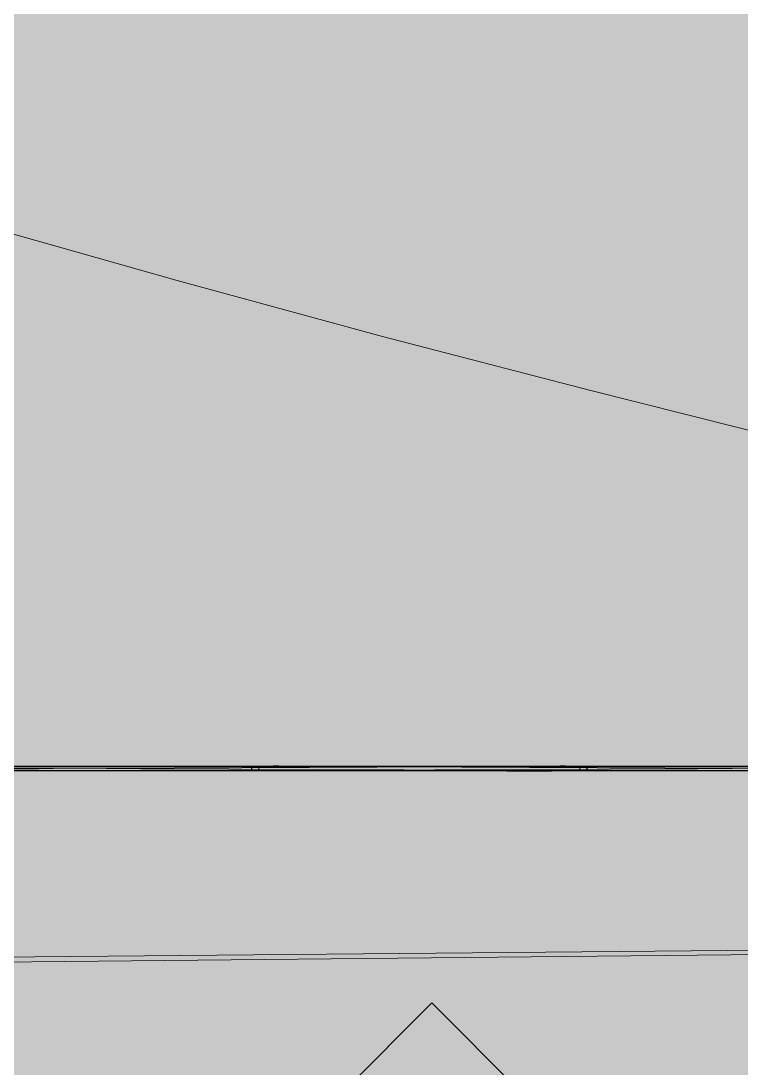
# Model space of a CAD drawing. Header units: millimetres. Extents: x 132836 to 1862386, y -330276 to -143438.
# Drawn here: x 198692 to 202419, y -272168 to -266751 of the extents above; entities that cross this region are included whole.
import ezdxf

# ---------------------------------------------------------------- set-up
doc = ezdxf.new("R2010")
doc.units = ezdxf.units.MM
doc.header["$MEASUREMENT"] = 0
doc.linetypes.add('HIDDEN', pattern=[0.375, 0.25, -0.125])
for name, color, linetype in [('Divers - Dessin général', 7, 'Continuous'), ('Nouveau_0', 7, 'Continuous'), ('Nouveau_CN_02_00', 7, 'Continuous')]:
    doc.layers.add(name, color=color, linetype=linetype)

# ---------------------------------------------------------------- blocks, each defined once
blk = doc.blocks.new('Ligne_18_1', base_point=(200818, -275066.1))
at = {"linetype": 'Continuous', "lineweight": 5, "true_color": 0x990000}
blk.add_hatch(color=14, dxfattribs=at).paths.add_polyline_path([(200818, -271830.4), (199943, -272705.4), (201693, -272705.4)])
at = {"color": 14, "linetype": 'Continuous', "lineweight": 5, "true_color": 0x990000}
for p, q in [((200818, -271830.4), (199943, -272705.4)), ((200818, -271830.4), (201693, -272705.4)), ((201693, -272705.4), (199943, -272705.4))]:
    blk.add_line(p, q, dxfattribs=at)
at = {"color": 12, "linetype": 'HIDDEN', "lineweight": 5, "true_color": 0xcc0000}
blk.add_line((200818, -275066.1), (200818, -272705.4), dxfattribs=at)

msp = doc.modelspace()

# ---------------------------------------------------------------- hatches: boundary and pattern name
at = {"linetype": 'Continuous', "lineweight": 0, "true_color": 0x6f6f6f}
h = msp.add_hatch(color=8, dxfattribs=at)
h.paths.add_polyline_path([(141848.442, -275935.042), (141848.442, -295062.571), (269220.821, -293826.868), (269220.821, -270902.734), (268763.049, -270902.734), (254213.6, -271040.575), (254213.6, -163437.635), (153156.2, -163437.635), (153156.2, -271040.575), (153182.962, -271040.57), (153183.146, -272000.514, -0.40942736), (149183.681, -275935.042)])
h.paths.add_polyline_path([(158435.584, -260639.953), (155145.584, -260639.953), (155145.584, -248364.953), (155145.584, -243089.974), (155145.584, -242189.974), (158435.584, -242189.974)], flags=0)
h.paths.add_polyline_path([(196775.042, -260810.571), (196775.042, -222495.57), (186955.542, -222495.57), (186955.542, -218295.57), (196754.55, -218295.57), (196754.55, -208495.57), (196754.55, -204495.57), (193355.542, -204495.57), (193355.542, -201780.57), (193355.542, -195161.535), (195576.034, -195161.535), (195576.034, -189810.571), (217850.068, -189810.571), (217850.068, -262266.885), (245610.045, -262266.885), (245610.045, -253395.571), (245626.034, -253395.571), (246426.034, -253395.571), (247826.034, -253395.571), (247826.034, -248005.571), (247826.034, -246605.571), (245626.034, -246605.571), (245610.045, -246605.571), (245610.045, -171995.57), (212806.28, -171995.57), (161503.433, -171995.57), (161503.433, -193810.571), (161503.433, -230015.57), (161503.433, -260810.571)], flags=0)
h.paths.add_polyline_path([(162737.042, -269433.913, -0.09031866), (162858.773, -268727.623, -0.20144873), (163912.639, -267592.74, -0.10421145), (164718.006, -267415.055), (165317.979, -267409.371, -0.10404461), (166125.354, -267571.244, -0.23825546), (167284.257, -268953.318, -0.05518862), (167336.836, -269390.334), (167338.931, -269611.438), (167351.046, -270890.267), (167092.583, -271892.761, -0.26794919), (165370.083, -272909.124), (164770.11, -272914.808, -0.19371746), (163379.252, -272370.185, -0.07056876), (163028.663, -271931.262, -0.1316525), (162751.253, -270933.845)], flags=0)
h.paths.add_polyline_path([(173316.986, -273599.031), (173316.986, -273452.052), (173330.488, -267377.824, -0.3805567), (175316.986, -265609.826), (175394.714, -265609.826), (175394.714, -270609.826), (190394.714, -270609.826), (190394.714, -265609.826), (195356.191, -265609.826, -0.41421356), (196856.191, -267109.826), (196856.191, -273660.699, -0.34550161), (195137.285, -275433.432), (175327.752, -275599.002, -0.4157911)], flags=0)
h.paths.add_polyline_path([(205510.093, -271504.083, -0.13447393), (205230.948, -270484.937), (205230.948, -268984.937, -0.41421356), (207230.948, -266984.937), (207830.948, -266984.937, -0.41421356), (209830.948, -268984.937), (209830.948, -270484.937, -0.12882035), (209574.03, -271465.581, -0.27093629), (207830.948, -272484.937), (207230.948, -272484.937, -0.26498)], flags=0)
h.paths.add_polyline_path([(217862.687, -273329.325), (217869.949, -267730.336, -0.09856151), (218100.718, -266943.721), (218117.681, -266951.545, -0.258849), (219955.479, -265605.827), (219953.141, -265587.294), (220637.569, -265587.294), (220637.569, -265687.294), (220637.569, -270687.294), (250537.569, -270687.294), (250537.569, -265687.294), (252208.004, -265687.294), (254186.294, -265687.294), (254186.294, -267687.294), (254186.294, -271062.255, 0.00134576), (254186.323, -271073.021), (254197.209, -273095.233, -0.41421356), (252208.004, -275105.97), (243484.534, -275105.97, -0.00518896), (243431.438, -275116.103), (235447.992, -275196.191), (220071.012, -275253.24, -0.38655333), (217873.089, -273475.385, -0.02518922)], flags=0)

# ---------------------------------------------------------------- linework, layer by layer
at = {"color": 7, "linetype": 'Continuous', "lineweight": 20, "flags": 128}
for points in [[(197033.83, -270606.21), (201583.633, -270606.21)], [(197033.83, -270627.746), (201583.633, -270606.21)], [(197033.83, -270630.21), (201583.633, -270630.21)], [(201584.578, -270608.61), (197040.782, -270608.61)], [(197040.782, -270610.603), (201584.578, -270627.81)], [(201584.578, -270627.81), (197040.782, -270627.81)], [(199886.395, -270608.61), (199885.449, -270606.21)], [(199923.267, -270606.21), (199885.449, -270606.21)], [(199885.449, -270606.21), (199885.449, -270630.21)], [(199886.395, -270608.61), (199885.449, -270630.21)], [(199922.322, -270627.81), (199885.449, -270630.21)], [(199886.395, -270627.81), (199885.449, -270630.21)], [(199923.267, -270630.21), (199885.449, -270630.21)], [(199923.267, -270606.21), (199886.395, -270608.61)], [(199922.322, -270608.61), (199886.395, -270608.61)], [(199886.395, -270608.61), (199886.395, -270627.81)], [(199922.322, -270608.746), (199886.395, -270608.61)], [(199886.395, -270608.61), (199922.322, -270608.61)], [(199886.395, -270627.81), (199886.395, -270608.61)], [(199886.395, -270627.81), (199922.322, -270627.81)], [(199922.322, -270627.81), (199886.395, -270627.81)], [(199922.322, -270608.61), (199923.267, -270606.21)], [(199922.322, -270608.61), (204466.118, -270608.61)], [(199922.322, -270627.81), (199922.322, -270608.61)], [(199922.322, -270608.61), (199922.322, -270627.81)], [(199923.267, -270630.21), (199922.322, -270608.61)], [(204466.118, -270610.603), (199922.322, -270627.81)], [(199922.322, -270627.81), (204466.118, -270627.81)], [(199923.267, -270630.21), (199922.322, -270627.81)], [(204473.069, -270606.21), (199923.267, -270606.21)], [(204473.069, -270627.746), (199923.267, -270606.21)], [(199923.267, -270606.21), (199923.267, -270630.21)], [(204473.069, -270630.21), (199923.267, -270630.21)], [(200025.469, -270605.01), (199997.104, -270606.21)], [(199997.104, -270605.01), (199997.104, -270606.21)], [(200025.469, -270605.01), (199997.104, -270605.01)], [(200025.469, -270606.21), (199997.104, -270606.21)], [(200025.469, -270606.21), (200025.469, -270605.01)], [(201205.691, -270631.41), (201409.738, -270630.21)], [(201205.691, -270630.21), (201205.691, -270631.41)], [(201205.691, -270630.21), (201409.738, -270630.21)], [(201409.738, -270631.41), (201205.691, -270631.41)], [(201409.738, -270630.21), (201409.738, -270631.41)], [(201438.103, -270630.21), (201409.738, -270630.21)], [(201409.738, -270631.243), (201438.103, -270631.41)], [(201438.103, -270631.41), (201409.738, -270631.41)], [(201438.103, -270631.41), (201438.103, -270630.21)], [(201481.431, -270605.01), (201509.795, -270606.21)], [(201481.431, -270606.21), (201481.431, -270605.01)], [(201481.431, -270605.01), (201509.795, -270605.01)], [(201481.431, -270606.21), (201509.795, -270606.21)], [(201509.795, -270605.01), (201509.795, -270606.21)], [(201583.633, -270606.21), (201621.451, -270606.21)], [(201583.633, -270606.21), (201620.505, -270608.61)], [(201584.578, -270608.61), (201583.633, -270606.21)], [(201583.633, -270606.21), (201583.633, -270630.21)], [(201583.633, -270630.21), (201584.578, -270608.61)], [(201583.633, -270630.21), (201584.578, -270627.81)], [(201583.633, -270630.21), (201621.451, -270630.21)], [(201584.578, -270608.61), (201620.505, -270608.61)], [(201584.578, -270608.746), (201620.505, -270608.61)], [(201584.578, -270627.81), (201584.578, -270608.61)], [(201620.505, -270608.61), (201584.578, -270608.61)], [(201584.578, -270608.61), (201584.578, -270627.81)], [(201620.505, -270627.81), (201584.578, -270627.81)], [(201584.578, -270627.81), (201620.505, -270627.81)], [(201584.578, -270627.81), (201621.451, -270630.21)], [(201620.505, -270608.61), (201621.451, -270606.21)], [(201620.505, -270608.61), (201620.505, -270627.81)], [(201620.505, -270608.61), (201621.451, -270630.21)], [(201620.505, -270627.81), (201620.505, -270608.61)], [(201620.505, -270627.81), (201621.451, -270630.21)], [(201621.451, -270606.21), (201621.451, -270630.21)]]:
    msp.add_lwpolyline(points, dxfattribs=at)
at = {"layer": 'Divers - Dessin général', "color": 8, "linetype": 'Continuous', "lineweight": 5}
msp.add_lwpolyline([(254205.676, -163437.635), (254186.294, -271067.638), (152856.388, -272027.634), (152839.018, -197317.635), (152835.676, -163437.635)], close=True, dxfattribs=at)
at = {"layer": 'Divers - Dessin général', "color": 14, "linetype": 'Continuous', "lineweight": 5, "true_color": 0x990000}
msp.add_lwpolyline([(254205.676, -163437.635), (254186.294, -271067.638), (152856.388, -272027.634), (152839.018, -197317.635), (152835.676, -163437.635)], close=True, dxfattribs=at)
at = {"layer": 'Nouveau_0', "color": 8, "linetype": 'Continuous', "lineweight": 5}
msp.add_line((152835.676, -272063.016), (254199.193, -271079.638), dxfattribs=at)
msp.add_line((152835.676, -272063.016), (254199.193, -271079.638), dxfattribs=at)
at = {"layer": 'Nouveau_0', "color": 8, "linetype": 'Continuous', "lineweight": 5, "flags": 128}
msp.add_lwpolyline([(152835.676, -272063.016), (254199.193, -271079.638), (254199.193, -163437.635), (152835.676, -163437.635), (152835.676, -197326.333)], close=True, dxfattribs=at)
at = {"layer": 'Nouveau_CN_02_00', "color": 8, "linetype": 'Continuous', "lineweight": 5, "flags": 128}
msp.add_lwpolyline([(202662.185, -268918.853), (201627.731, -268658.492), (200563.848, -268383.512), (199500.954, -268093.147), (198463.526, -267800.964), (197474.561, -267524.113), (196557.054, -267279.746), (195734, -267085.015), (195028.395, -266957.071), (194463.233, -266913.064)], dxfattribs=at)

# ---------------------------------------------------------------- block references
at = {"color": 12, "linetype": 'HIDDEN', "lineweight": 5, "true_color": 0xcc0000}
msp.add_blockref('Ligne_18_1', (200817.979, -275066.066), dxfattribs=at)

doc.saveas('drawing.dxf')
